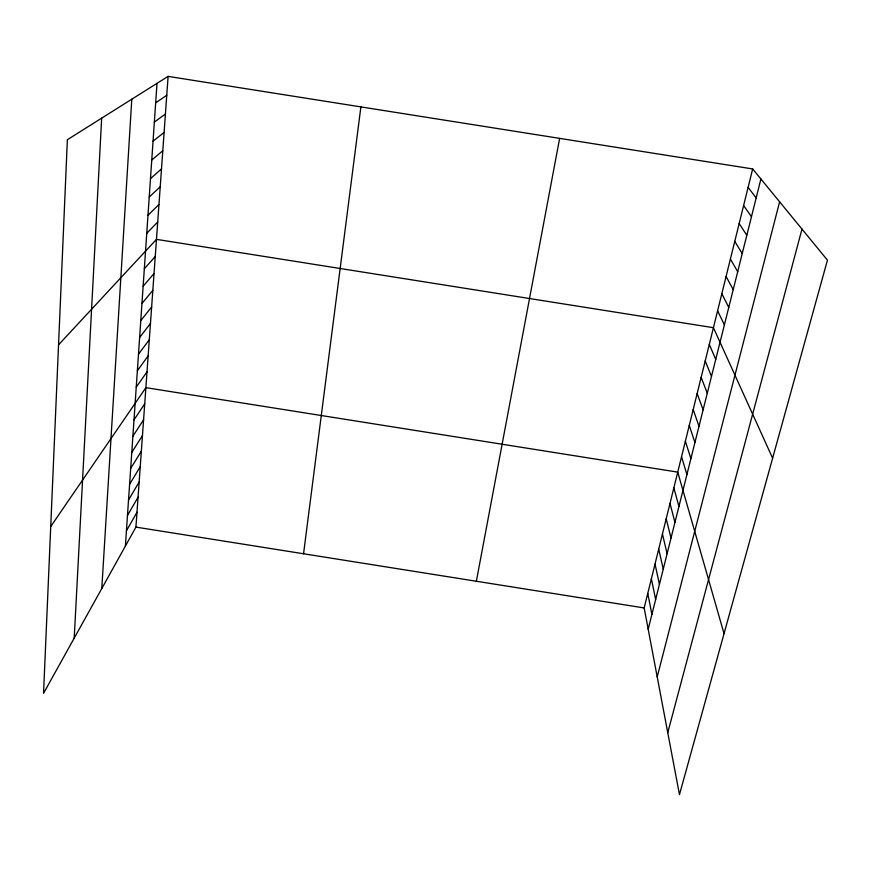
<?xml version="1.0" encoding="UTF-8"?>
<svg xmlns="http://www.w3.org/2000/svg" width="871" height="871" viewBox="0 0 871 871"><rect width="100%" height="100%" fill="white"/><g stroke="black" fill="none" stroke-linecap="round" stroke-linejoin="round"><path stroke-width="1.31" d="M74.209 638.149L101.667 118.151M101.798 588.513L131.782 99.218M125.38 546.073L156.998 83.366M168.103 76.376L67.372 139.719L43.55 693.305L135.93 527.107L168.103 76.376L752.664 168.941L827.45 260.157L679.467 794.624L644.17 607.936L752.664 168.941M303.554 553.76L360.888 106.904M476.361 581.251L559.639 138.369M648.198 629.232L760.906 178.991M657.213 676.898L779.621 201.822M667.752 732.653L801.984 229.095M126.426 530.864L136.987 512.224M127.471 515.49L138.064 497.199M128.538 499.965L139.142 482.011M129.605 484.276L140.242 466.682M130.683 468.424L141.342 451.2M131.782 452.408L142.463 435.554M132.893 436.229L143.595 419.757M134.003 419.876L144.728 403.785M50.725 526.541L145.882 387.66L677.736 472.126L724.041 633.642M136.246 387.138L147.014 371.841M137.357 370.752L148.146 355.869M138.489 354.203L149.3 339.734M139.632 337.48L150.465 323.435M140.786 320.572L151.641 306.962M141.951 303.489L152.828 290.326M143.138 286.232L154.036 273.516M144.325 268.78L155.245 256.52M58.553 344.818L156.464 239.362L713.425 327.692L772.621 458.2M146.753 233.308L157.705 222.018M147.983 215.279L158.958 204.489M149.224 197.053L160.22 186.764M150.487 178.631L161.505 168.865M151.761 160.003L162.79 150.759M153.046 141.167L164.096 132.468M154.352 122.114L165.425 113.981M155.659 102.854L166.753 95.277M135.93 527.107L644.17 607.936M748.113 187.352L756.159 197.957M743.616 205.556L751.466 216.705M739.163 223.575L746.828 235.246M734.754 241.387L742.234 253.57M730.399 259.025L737.704 271.708M726.087 276.466L733.208 289.629M721.819 293.723L728.777 307.365M717.606 310.795L724.378 324.905M709.299 344.404L715.744 359.429M705.205 360.953L711.487 376.403M701.155 377.328L707.285 393.202M697.159 393.529L703.126 409.827M693.196 409.577L698.999 426.278M689.266 425.451L694.927 442.555M685.379 441.172L690.899 458.658M681.536 456.731L686.914 474.597M673.849 487.836L678.934 506.454M670.006 503.384L674.949 522.36M666.206 518.778L671.008 538.115M662.439 534.01L667.11 553.695M658.705 549.089L663.245 569.111M655.025 564.027L659.423 584.376M651.366 578.812L655.645 599.488M647.752 593.445L651.9 614.436"/></g></svg>
